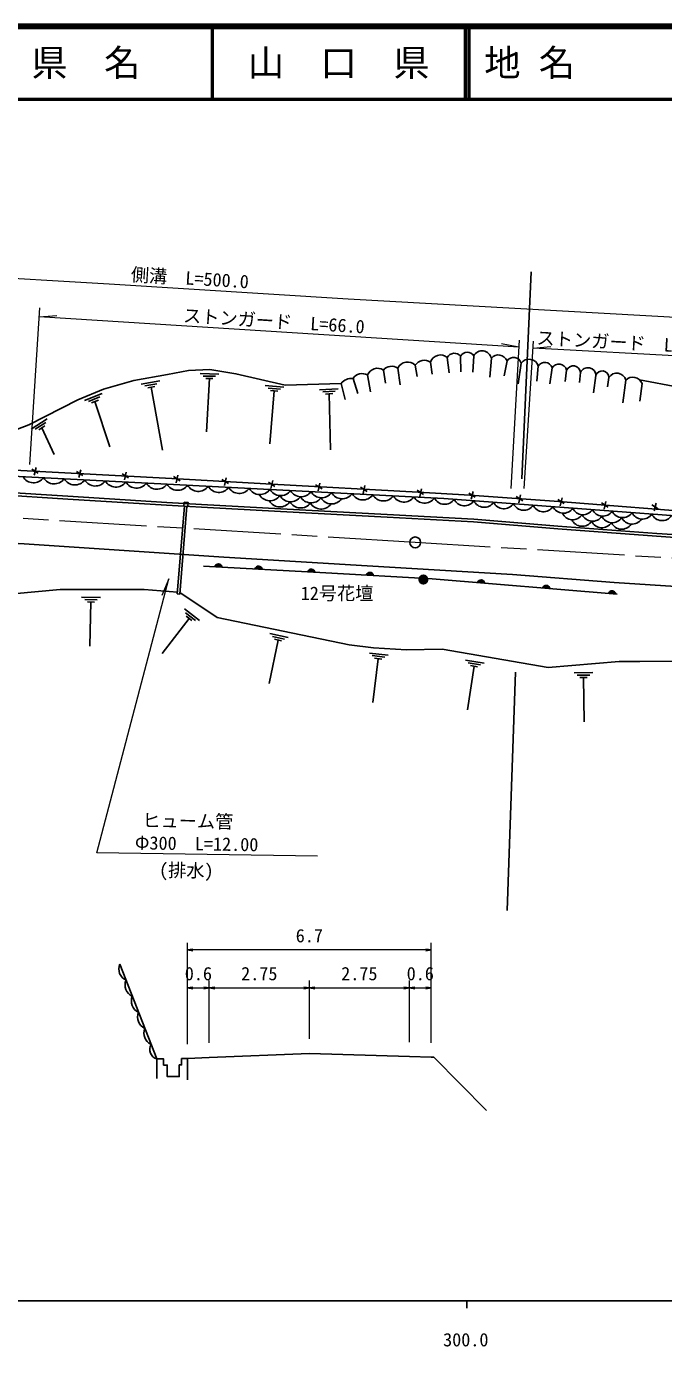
# Model space of a CAD drawing. Units: millimetres at full size, sheet at 1:1000, with parts at other scales. Extents: x 40000 to 680000, y 20000 to 380000.
# Drawn here: x 307450 to 395036, y 198715 to 380000 of the extents above; entities that cross this region are included whole.
import ezdxf
from ezdxf.enums import TextEntityAlignment as Align

# ---------------------------------------------------------------- set-up
doc = ezdxf.new("R2010")
doc.units = ezdxf.units.MM
doc.header["$LTSCALE"] = 1000
doc.linetypes.add('CHAIN', pattern=[18.5, 12, -1.5, 3.5, -1.5])
for name, color, linetype, lineweight in [('M-BGD', 7, 'Continuous', 25), ('M-BMK', 2, 'CHAIN', 13), ('M-BMK-ROW', 30, 'Continuous', 25), ('M-BMK-SRVR', 3, 'Continuous', 25), ('M-STR-HTXT', 7, 'Continuous', 13), ('M-TTL', 2, 'Continuous', 140), ('M-TTL-BAND', 7, 'Continuous', 25), ('M-TTL-LINE', 7, 'Continuous', 50)]:
    doc.layers.add(name, color=color, linetype=linetype, lineweight=lineweight)
doc.layers.add('M-BMK-HTXT', color=7, linetype='Continuous')
doc.layers.add('M-TTL-TXT', color=7, linetype='Continuous')
doc.styles.add('ＭＳ ゴシック', font='')
doc.styles.get('ＭＳ ゴシック').set_extended_font_data('MS Gothic')

# ---------------------------------------------------------------- blocks, each defined once
blk = doc.blocks.new('open_arrow')
at = {"color": 0, "linetype": 'Continuous', "lineweight": -2}
blk.add_lwpolyline([(7.5, 1.25), (0, 0), (7.5, -1.25)], dxfattribs=at)

msp = doc.modelspace()

# ---------------------------------------------------------------- hatches: boundary and pattern name
at = {"layer": 'M-BGD'}
for points in [[(333356, 305815), (334346, 305759, 0.82183)], [(338867, 305506), (339856, 305451, 0.82183)], [(346122, 305101), (347111, 305045, 0.82183)], [(354169, 304650), (355158, 304595, 0.82183)], [(362714, 304046, 1), (361314, 304046, 0.41421), (362014, 303346, 0.41421)], [(369455, 303627), (370442, 303545, 0.82183)], [(378413, 302884), (379401, 302802, 0.82183)], [(387462, 302134), (388449, 302052, 0.82183)]]:
    msp.add_hatch(color=256, dxfattribs=at).paths.add_polyline_path(points)

# ---------------------------------------------------------------- linework, layer by layer
for p, q in [((362988, 333880), (363233, 332241)), ((365307, 334546), (365540, 332414)), ((367120, 334727), (367167, 332574)), ((368952, 334778), (368835, 332539)), ((371362, 334432), (371151, 331824)), ((373515, 334061), (373127, 332012)), ((375450, 333766), (375025, 330940)), ((333912, 332253), (331315, 332319)), ((333465, 331949), (331746, 331993)), ((354342, 332136), (354765, 329821)), ((356513, 332815), (356807, 330992)), ((358486, 333084), (358819, 330790)), ((360908, 333494), (361150, 331919)), ((377800, 333357), (377627, 331267)), ((379697, 333127), (379418, 330917)), ((381709, 332807), (381514, 331258)), ((383618, 332487), (383473, 331113)), ((385728, 332051), (385408, 329705)), ((387522, 331795), (387330, 330524)), ((325782, 331316), (323223, 330872)), ((325403, 330930), (323709, 330637)), ((325097, 330558), (324123, 330389)), ((326173, 321792), (324610, 330473)), ((333092, 331643), (332103, 331669)), ((332195, 324343), (332598, 331656)), ((342848, 330443), (340262, 330684)), ((342382, 330170), (340670, 330329)), ((341989, 329890), (341004, 329982)), ((350321, 330250), (347728, 330103)), ((350728, 330946), (351252, 328770)), ((352343, 331637), (352987, 329588)), ((389829, 331436), (389422, 328317)), ((392071, 330950), (391754, 328522)), ((317854, 329573), (315441, 328610)), ((317563, 329118), (315966, 328481)), ((317340, 328690), (316422, 328323)), ((318932, 322275), (316881, 328507)), ((340920, 322702), (341497, 329936)), ((349901, 329911), (348184, 329813)), ((349554, 329575), (348566, 329520)), ((349269, 321844), (349060, 329548)), ((310309, 326111), (308125, 324706)), ((310110, 325609), (308664, 324678)), ((309974, 325146), (309142, 324611)), ((311274, 321205), (309558, 324879)), ((309085, 318651), (308190, 319218)), ((308782, 319437), (308536, 318374)), ((314917, 319110), (314671, 318047)), ((315219, 318325), (314325, 318892)), ((321488, 317992), (320593, 318558)), ((321185, 318777), (320939, 317714)), ((328580, 317610), (327686, 318177)), ((328278, 318395), (328032, 317332)), ((335213, 317218), (334319, 317785)), ((334910, 318003), (334665, 316940)), ((341617, 316840), (340723, 317406)), ((341315, 317625), (341069, 316562)), ((347794, 317273), (347549, 316210)), ((348097, 316488), (347203, 317054)), ((354280, 316152), (353386, 316718)), ((353977, 316937), (353732, 315874)), ((362055, 315729), (361160, 316295)), ((361752, 316514), (361506, 315451)), ((369146, 315339), (368252, 315905)), ((368844, 316124), (368598, 315061)), ((375670, 314875), (374776, 315442)), ((375367, 315661), (375122, 314598)), ((329194, 314119), (328197, 302069)), ((329526, 314099), (328529, 302042)), ((381384, 314467), (380490, 315033)), ((381081, 315252), (380836, 314189)), ((387397, 313993), (386503, 314560)), ((387094, 314779), (386849, 313715)), ((394298, 313750), (393404, 314316)), ((393996, 314535), (393750, 313472)), ((317644, 301570), (315047, 301629)), ((317198, 301265), (315479, 301304)), ((316826, 300959), (315837, 300981)), ((316193, 294891), (316331, 300970)), ((328197, 302069), (328529, 302042)), ((331234, 298421), (329178, 300009)), ((330694, 298440), (329333, 299491)), ((326104, 293904), (329821, 298716)), ((330212, 298414), (329429, 299019)), ((340838, 289781), (342045, 295740)), ((343443, 296100), (340897, 296616)), ((342950, 295878), (341265, 296220)), ((342530, 295642), (341560, 295838)), ((357176, 293643), (354597, 293957)), ((356702, 293383), (354995, 293592)), ((355074, 287139), (355810, 293175)), ((356301, 293115), (355319, 293235)), ((370358, 292576), (367790, 292963)), ((368073, 286134), (368980, 292147)), ((369877, 292330), (368177, 292586)), ((369469, 292073), (368491, 292220)), ((385318, 291258), (382721, 291216)), ((384884, 290936), (383165, 290908)), ((384524, 290615), (383535, 290599)), ((384129, 284528), (384030, 290607)), ((325372, 238215), (320281, 251230)), ((329591, 238260), (329591, 235349))]:
    msp.add_line(p, q, dxfattribs=at)
for points in [[(295909, 322336), (299472, 322622), (302332, 323245), (307770, 325301), (314505, 328704), (318056, 330204), (322209, 331382), (326861, 332214), (329739, 332729), (332672, 332881), (336247, 332305), (343020, 330716), (350728, 330946)], [(391724, 331467), (402462, 329432), (402860, 329400)], [(401558, 312420), (364815, 315176), (289608, 319076), (278807, 319433), (265211, 319287), (257985, 318717), (251204, 317660), (247063, 316655), (240270, 314409), (233078, 311647), (220269, 306080), (221076, 304306)], [(401561, 313125), (380617, 314775), (368417, 315642), (361320, 316028), (341170, 317123), (327436, 317935), (305809, 319085), (290585, 319980), (284787, 320246), (272434, 320308), (264001, 320058), (259376, 319601), (251690, 318458), (246212, 317220), (240001, 315204), (233315, 312481), (221134, 307254)], [(293403, 316368), (313140, 315103), (326718, 314271), (331507, 313977), (342393, 313388), (357027, 312597), (368918, 311954), (380474, 311011), (394061, 309982), (410553, 308812), (417947, 308404), (420618, 308149), (425408, 307405), (429621, 306622), (432908, 305930), (437348, 304928), (443833, 303392), (459359, 299532), (468279, 297271), (475901, 295338), (495999, 290383), (515250, 285675), (556834, 275690)], [(293424, 316736), (313163, 315471), (326741, 314639), (331528, 314345), (342413, 313756), (357047, 312965), (368943, 312322), (380503, 311379), (394088, 310350), (410567, 309329), (418136, 308861), (420757, 308664), (425470, 307768), (429693, 306984), (432987, 306290), (437431, 305287), (443920, 303750), (459449, 299890), (468369, 297628), (475991, 295696), (496087, 290741), (515337, 286033), (556958, 276221)], [(241633, 304984), (249376, 307625), (256894, 308945), (261618, 309645), (266615, 310150), (272122, 310406), (278667, 310441), (291655, 309836), (307124, 308935), (324328, 307792), (334572, 307111), (354308, 305929), (374280, 304722), (388222, 303634), (398143, 303014), (406284, 302637), (412591, 302319), (420663, 301428), (425893, 300708), (430218, 299853)], [(331773, 305903), (348622, 304961), (363236, 304143), (388637, 302036)], [(238512, 301862), (238170, 298794), (238476, 298312), (240481, 295730), (242163, 295321), (242914, 295375), (244896, 295717), (247056, 297287), (249740, 298356), (251408, 298915), (254046, 299229), (257553, 299546), (260670, 300324), (268953, 300583), (279757, 300432), (281235, 300480), (290868, 301872), (298495, 302121), (302968, 302266), (305639, 302095), (312088, 302676), (323656, 302692), (328217, 302315)], [(328549, 302288), (333650, 298828), (351828, 295095), (355175, 294688), (359702, 294388), (364584, 294491), (379173, 291962), (388905, 292775), (391780, 292797), (400719, 292863), (409301, 289538), (417154, 290352), (426137, 290284), (436050, 288205), (441219, 287670), (442558, 289083), (443275, 290150), (443728, 292307), (443608, 294425), (442955, 296511)], [(329591, 238260), (328793, 238260), (328793, 237402), (328453, 237402), (328453, 235783), (326802, 235783), (326802, 237370), (326297, 237370), (326297, 238215), (325372, 238215), (325372, 235533)], [(329591, 238260), (332591, 238418), (346341, 238973), (360091, 238528), (363091, 238441), (363453, 238443), (370700, 231135)]]:
    msp.add_lwpolyline(points, dxfattribs=at)
msp.add_lwpolyline([(329128, 314674), (329096, 314125), (329646, 314091), (329679, 314641)], close=True, dxfattribs=at)
for centre, radius, start, end in [((370091, 334147), 1302, 12.66224, 151.00882), ((359856, 332351), 1554, 47.36638, 151.83374), ((362134, 332683), 1470, 54.50899, 146.52156), ((364374, 333424), 1460, 50.24873, 161.77796), ((366277, 334000), 1113, 40.76885, 150.63731), ((368053, 334163), 1090, 34.36611, 148.83512), ((372333, 333639), 1255, 19.67123, 140.76085), ((374418, 333493), 1067, 14.84606, 147.8503), ((376519, 332954), 1343, 17.49085, 142.75319), ((378698, 332829), 1042, 16.58548, 149.55995), ((380631, 332513), 1117, 15.22552, 146.69762), ((353612, 330807), 1516, 61.22495, 146.81982), ((355705, 331588), 1469, 56.68061, 158.07746), ((357657, 331792), 1536, 57.32333, 138.19118), ((382618, 332377), 1006, 6.26834, 154.7016), ((384622, 332023), 1106, 1.44168, 155.1948), ((386605, 331783), 917, 0.73883, 163.0175), ((388599, 331123), 1269, 14.30052, 148.03374), ((390792, 330466), 1367, 20.69639, 134.82567), ((352089, 329999), 1658, 81.18102, 145.17344), ((308448, 319005), 1680, 209.59914, 324.46269), ((311276, 318858), 1680, 209.59914, 324.46269), ((314103, 318711), 1680, 209.59914, 324.46269), ((316931, 318565), 1680, 209.59914, 324.46269), ((319758, 318418), 1680, 209.59914, 324.46269), ((322586, 318271), 1680, 209.59914, 324.46269), ((325413, 318125), 1680, 209.59914, 324.46269), ((328240, 317978), 1680, 209.59914, 324.46269), ((331068, 317831), 1680, 209.59914, 324.46269), ((333895, 317685), 1680, 209.59914, 324.46269), ((336723, 317538), 1680, 209.59914, 324.46269), ((339550, 317392), 1680, 209.59914, 324.46269), ((340924, 316544), 1680, 209.59914, 324.46269), ((342378, 317245), 1680, 209.59914, 324.46269), ((343751, 316397), 1680, 209.59914, 324.46269), ((345205, 317098), 1680, 209.59914, 324.46269), ((348033, 316952), 1680, 209.59914, 324.46269), ((350860, 316805), 1680, 209.59914, 324.46269), ((353688, 316658), 1680, 209.59914, 324.46269), ((356515, 316512), 1680, 209.59914, 324.46269), ((359343, 316365), 1680, 209.59914, 324.46269), ((342297, 315696), 1680, 209.59914, 324.46269), ((345125, 315549), 1680, 209.59914, 324.46269), ((346579, 316250), 1680, 209.59914, 324.46269), ((347952, 315403), 1680, 209.59914, 324.46269), ((349406, 316104), 1680, 209.59914, 324.46269), ((362170, 316218), 1680, 209.59914, 324.46269), ((364938, 315935), 1563, 206.33597, 326.3332), ((367655, 315732), 1563, 205.08838, 326.3332), ((370372, 315528), 1563, 205.08838, 326.3332), ((373088, 315324), 1563, 205.08838, 326.3332), ((375805, 315120), 1563, 205.08838, 326.3332), ((378522, 314917), 1563, 205.08838, 326.3332), ((381239, 314713), 1563, 205.08838, 326.3332), ((383956, 314509), 1563, 205.08838, 326.3332), ((386673, 314305), 1563, 205.08838, 326.3332), ((382538, 313817), 1563, 205.08838, 326.3332), ((383837, 312921), 1563, 205.08838, 326.3332), ((385255, 313613), 1563, 205.08838, 326.3332), ((386553, 312717), 1563, 205.08838, 326.3332), ((387971, 313409), 1563, 205.08838, 326.3332), ((389270, 312513), 1563, 205.08838, 326.3332), ((389389, 314102), 1563, 205.08838, 326.3332), ((390688, 313206), 1563, 205.08838, 326.3332), ((392106, 313898), 1563, 205.08838, 326.3332), ((394823, 313694), 1563, 205.08838, 326.3332), ((333846, 305689), 505, 7.96898, 165.62717), ((339356, 305381), 505, 7.96898, 165.62717), ((346611, 304975), 505, 7.96898, 165.62717), ((354658, 304525), 505, 7.96898, 165.62717), ((369940, 303489), 505, 6.42978, 164.08797), ((378899, 302746), 505, 6.42978, 164.08797), ((387947, 301995), 505, 6.42978, 164.08797), ((321863, 250579), 1711, 157.61731, 245.11297), ((322725, 248375), 1711, 157.61731, 245.11297), ((323587, 246171), 1711, 157.61731, 245.11297), ((324449, 243967), 1711, 157.61731, 245.11297), ((325312, 241763), 1711, 157.61731, 245.11297), ((325804, 239535), 1389, 150.85913, 251.87115)]:
    msp.add_arc(centre, radius, start, end, dxfattribs=at)
at = {"layer": 'M-BMK'}
msp.add_lwpolyline([(556025, 272225), (459112, 296344), (435067, 302283), (429909, 303512), (423189, 304670), (416684, 305593), (411621, 306069), (408142, 306232), (360891, 309142), (280799, 314006)], dxfattribs=at)
at = {"layer": 'M-BMK-ROW'}
for p, q in [((375539, 317869), (376825, 346292)), ((373535, 258604), (374680, 291338))]:
    msp.add_line(p, q, dxfattribs=at)
at = {"layer": 'M-BMK-SRVR'}
msp.add_circle((360891, 309142), 750, dxfattribs=at)
at = {"layer": 'M-STR-HTXT'}
for p, q in [((307912, 319823), (309281, 341372)), ((309202, 340124), (311650, 340311)), ((375137, 335934), (309202, 340124)), ((375137, 335934), (372732, 336429)), ((375193, 336916), (374033, 316524)), ((375848, 316566), (377159, 336756)), ((377098, 335823), (379545, 336029)), ((404485, 334306), (377098, 335823)), ((327031, 304122), (326082, 301858)), ((329591, 240260), (329591, 254177)), ((363091, 240441), (363091, 254177)), ((363091, 253177), (329591, 253177)), ((332591, 240418), (332591, 248966)), ((346341, 240973), (346341, 248966)), ((360091, 240528), (360091, 248966)), ((329591, 247966), (332591, 247966)), ((332591, 247966), (346341, 247966)), ((346341, 247966), (360091, 247966)), ((360091, 247966), (363091, 247966))]:
    msp.add_line(p, q, dxfattribs=at)
for points in [[(278392, 347046), (318808, 344671), (351675, 342612), (409787, 339357), (421225, 338252), (433465, 335993), (446890, 332658), (563258, 303192)], [(347468, 266041), (317133, 266536), (327031, 304122)]]:
    msp.add_lwpolyline(points, dxfattribs=at)
at = {"layer": 'M-TTL'}
msp.add_line((680000, 380000), (40000, 380000), dxfattribs=at)
at = {"layer": 'M-TTL-BAND'}
for p, q in [((40000, 205000), (579000, 205000)), ((368000, 205000), (368000, 204000))]:
    msp.add_line(p, q, dxfattribs=at)
at = {"layer": 'M-TTL-LINE'}
for p, q in [((333000, 380000), (333000, 370000)), ((367750, 380000), (367750, 370000)), ((368250, 380000), (368250, 370000)), ((40000, 370000), (680000, 370000))]:
    msp.add_line(p, q, dxfattribs=at)

# ---------------------------------------------------------------- block references
at = {"layer": 'M-STR-HTXT', "xscale": 100, "yscale": 100}
for p in [(329591, 253177), (329591, 247966), (332591, 247966), (346341, 247966), (360091, 247966)]:
    msp.add_blockref('open_arrow', p, dxfattribs=at)
at = {"layer": 'M-STR-HTXT', "xscale": 100, "yscale": 100, "rotation": 180}
for p in [(363091, 253177), (332591, 247966), (346341, 247966), (360091, 247966), (363091, 247966)]:
    msp.add_blockref('open_arrow', p, dxfattribs=at)

# ---------------------------------------------------------------- texts
at = {"layer": 'M-BMK-HTXT', "style": 'ＭＳ ゴシック'}
msp.add_text('12号花壇', height=1833, dxfattribs=at).set_placement((345155, 300693), align=Align.BOTTOM_LEFT)
at = {"layer": 'M-STR-HTXT', "style": 'ＭＳ ゴシック'}
for s, rotation, p in [('側溝\u3000L=500.0', 356.417, (321733, 344488)), ('ストンガード\u3000L=66.0', 356.364, (328919, 338871)), ('ストンガード\u3000L=27.0', 356.83, (377517, 335799)), ('ヒューム管', 359.065, (323368, 269525)), ('Φ300\u3000L=12.00', 359.065, (322341, 266451)), ('(排水)', 359.065, (325665, 262709))]:
    msp.add_text(s, height=1833, rotation=rotation, dxfattribs=at).set_placement(p, align=Align.BOTTOM_LEFT)
for s, p in [('6.7', (346341, 253677)), ('0.6', (331091, 248466)), ('2.75', (339466, 248466)), ('2.75', (353216, 248466)), ('0.6', (361591, 248466))]:
    msp.add_text(s, height=1833, dxfattribs=at).set_placement(p, align=Align.BOTTOM_CENTER)
at = {"layer": 'M-TTL-BAND', "style": 'ＭＳ ゴシック'}
msp.add_text('300.0', height=1833, dxfattribs=at).set_placement((367844, 198195), align=Align.BOTTOM_CENTER)
at = {"layer": 'M-TTL-TXT', "style": 'ＭＳ ゴシック'}
for s, p in [('県\u3000名', (315625, 375000)), ('山\u3000口\u3000県', (350375, 375000))]:
    msp.add_text(s, height=3666, dxfattribs=at).set_placement(p, align=Align.MIDDLE_CENTER)
msp.add_text('地 名', height=3666, dxfattribs=at).set_placement((370380, 375000), align=Align.MIDDLE_LEFT)

doc.saveas('drawing.dxf')
